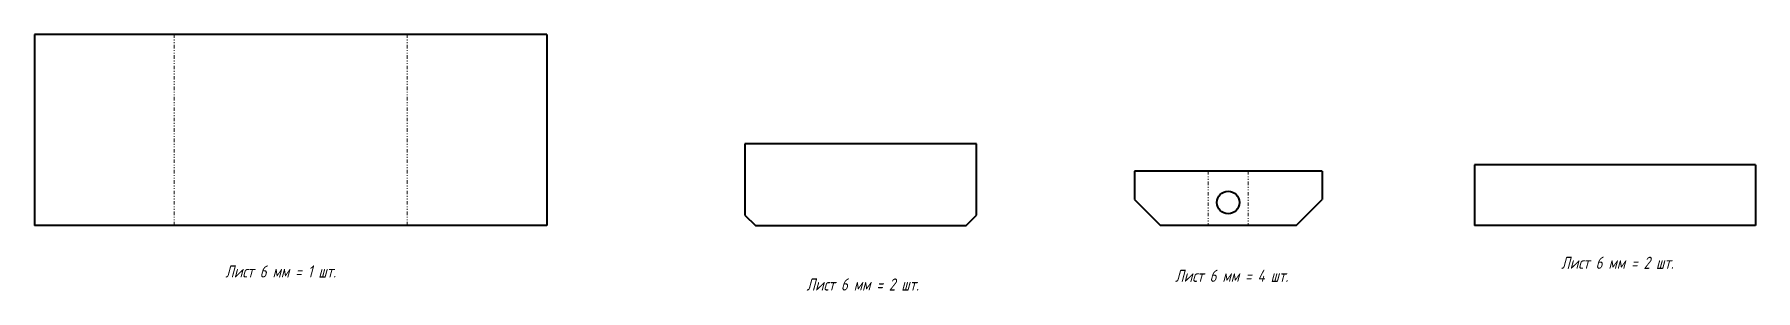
# Model space of a CAD drawing. Header units: millimetres. Extents: x 0 to 1984, y -75 to 220.
import ezdxf

# ---------------------------------------------------------------- set-up
doc = ezdxf.new("R2010")
doc.units = ezdxf.units.MM
doc.linetypes.add('K5LT_BASIC', pattern=[0])
doc.linetypes.add('K5LT_CHAIN_LINE_WITH_2_POINTS', pattern=[12, 4, -2, 1, -2, 1, -2])
doc.styles.add('KTEXTSTYLE', font='GOST_AU.SHX', dxfattribs={"width": 0.96, "height": 5})

msp = doc.modelspace()

# ---------------------------------------------------------------- linework, layer by layer
at = {"color": 7, "linetype": 'K5LT_BASIC', "lineweight": 40}
for p, q in [((0, 220), (0, 0)), ((151, 220), (0, 220)), ((171.4, 220), (151, 220)), ((419.4, 220), (171.4, 220)), ((439.8, 220), (419.4, 220)), ((590.8, 220), (439.8, 220)), ((590.8, 220), (590.8, 0)), ((1086.1, 94), (819.1, 94)), ((819.1, 94), (819.1, 12)), ((1086.1, 12), (1086.1, 94)), ((1346.1, 62.5), (1268.1, 62.5)), ((1268.1, 62.5), (1268.1, 30)), ((1360.2, 62.5), (1346.1, 62.5)), ((1392.2, 62.5), (1360.2, 62.5)), ((1406.4, 62.5), (1392.2, 62.5)), ((1484.4, 62.5), (1406.4, 62.5)), ((1484.4, 62.5), (1484.4, 30)), ((1984.1, 70), (1660, 70)), ((1660, 70), (1660, 0)), ((1984.1, 70), (1984.1, 0)), ((1268.1, 30), (1298.1, 0)), ((1454.4, 0), (1484.4, 30)), ((151, 0), (0, 0)), ((171.4, 0), (151, 0)), ((419.4, 0), (171.4, 0)), ((439.8, 0), (419.4, 0)), ((590.8, 0), (439.8, 0)), ((819.1, 12), (831.1, 0)), ((831.1, 0), (1074.1, 0)), ((1074.1, 0), (1086.1, 12)), ((1346.1, 0), (1298.1, 0)), ((1360.2, 0), (1346.1, 0)), ((1392.2, 0), (1360.2, 0)), ((1406.4, 0), (1392.2, 0)), ((1454.4, 0), (1406.4, 0)), ((1984.1, 0), (1660, 0))]:
    msp.add_line(p, q, dxfattribs=at)
at = {"color": 7, "linetype": 'K5LT_CHAIN_LINE_WITH_2_POINTS', "lineweight": 18}
for p, q in [((161.2, 220), (161.2, 0)), ((429.6, 220), (429.6, 0)), ((1353.2, 62.5), (1353.2, 0)), ((1399.3, 62.5), (1399.3, 0))]:
    msp.add_line(p, q, dxfattribs=at)
at = {"color": 7, "linetype": 'K5LT_BASIC', "lineweight": 40}
msp.add_circle((1376.2, 26.5), 13, dxfattribs=at)

# ---------------------------------------------------------------- texts
at = {"color": 7, "char_height": 14, "attachment_point": 1, "style": 'KTEXTSTYLE'}
for s, insert in [('\\H3.5;\\W0.965;\\Q15;\\Q15;\\H14.00;Лист 6 мм = 2 шт.', (1760, -36)), ('\\H3.5;\\W0.965;\\Q15;\\Q15;\\H14.00;Лист 6 мм = 1 шт.', (220, -46)), ('\\H3.5;\\W0.965;\\Q15;\\Q15;\\H14.00;Лист 6 мм = 4 шт.', (1315, -51)), ('\\H3.5;\\W0.965;\\Q15;\\Q15;\\H14.00;Лист 6 мм = 2 шт.', (890, -61))]:
    msp.add_mtext(s, dxfattribs=dict(at, insert=insert))

doc.saveas('drawing.dxf')
